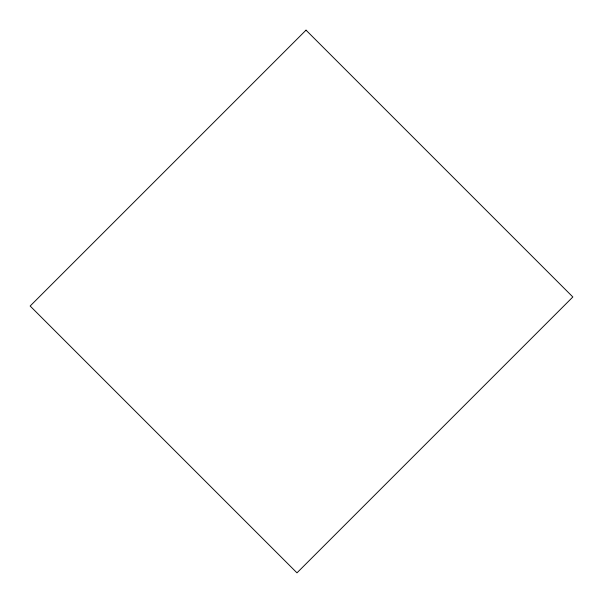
<?xml version="1.0" encoding="UTF-8"?>
<svg xmlns="http://www.w3.org/2000/svg" width="603" height="603" viewBox="0 0 603 603"><rect width="100%" height="100%" fill="white"/><g stroke="black" fill="none" stroke-linecap="round" stroke-linejoin="round"><path stroke-width="0.9" d="M306.023 30.15L30.15 306.023L296.978 572.85L572.85 296.978L306.023 30.15"/></g></svg>
